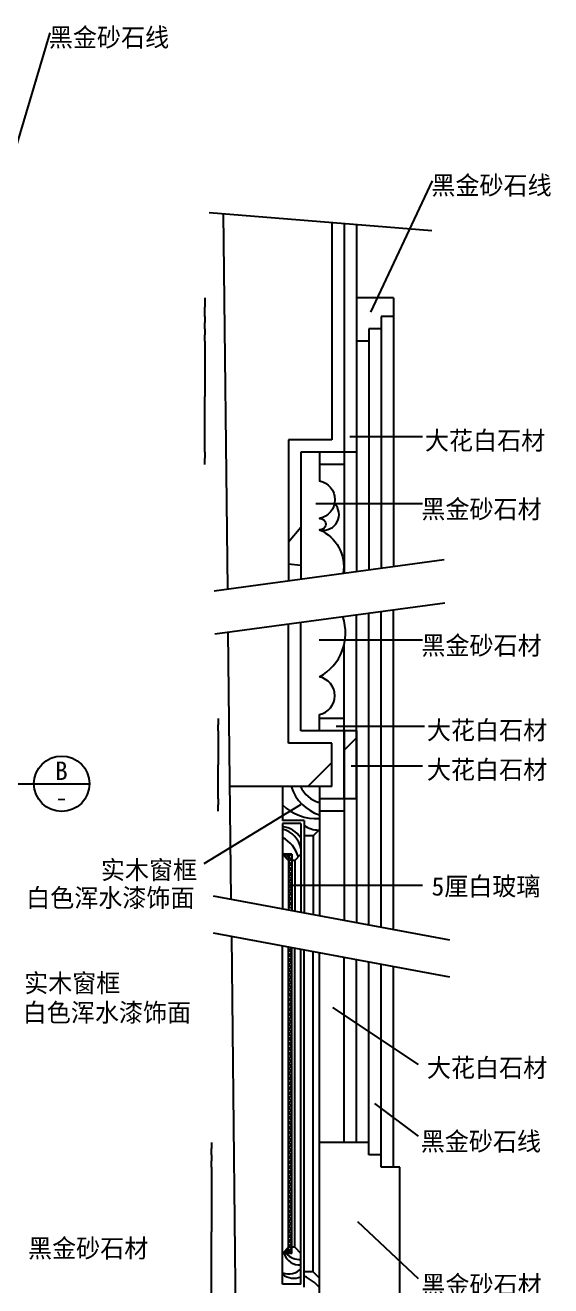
# Model space of a CAD drawing. Header units: metres. Extents: x 257 to 5327, y 365 to 7077.
# Drawn here: x 3612 to 5316, y 2908 to 6998 of the extents above; entities that cross this region are included whole.
import ezdxf

# ---------------------------------------------------------------- set-up
doc = ezdxf.new("R2010")
doc.units = ezdxf.units.M
for name, color, linetype in [('2', 2, 'Continuous'), ('3', 3, 'Continuous'), ('4', 4, 'Continuous'), ('7', 7, 'Continuous'), ('BH', 3, 'Continuous'), ('DIM', 3, 'Continuous'), ('TEXT', 3, 'Continuous')]:
    doc.layers.add(name, color=color, linetype=linetype)
doc.dimstyles.get("Standard").update_dxf_attribs({"dimtxt": 2.5, "dimasz": 2.5, "dimexe": 1.25, "dimexo": 0.625, "dimtad": 1, "dimcen": 2.5, "dimazin": 3, "dimtfac": 1, "dimtmove": 0, "dimatfit": 3})

# ---------------------------------------------------------------- blocks, each defined once
blk = doc.blocks.new('BH2')
at = {"layer": 'BH'}
blk.add_lwpolyline([(0, 32), (5, 28), (0, 24), (5, 20), (0, 16), (5, 12), (0, 8), (5, 4), (0, 0)], dxfattribs=at)
blk = doc.blocks.new('*D1')
for p, q in [((4215.36, 3372.83), (4215.36, 3352.83)), ((4215.11, 3352.83), (4214.86, 3352.83)), ((4215.36, 3332.83), (4215.36, 3352.83)), ((4215.36, 3352.83), (4215.36, 3352.83)), ((4215.61, 3352.83), (4215.86, 3352.83))]:
    blk.add_line(p, q)
at = {"layer": 'Defpoints'}
for p in [(4215.36, 3372.83), (4215.36, 3352.83), (4215.36, 3332.83)]:
    blk.add_point(p, dxfattribs=at)
at = {"layer": 'DIM', "insert": (4215.36, 3353.955), "char_height": 1, "attachment_point": 5}
blk.add_mtext('20', dxfattribs=at)
blk = doc.blocks.new('*D48')
for p, q in [((4215.36, 3292.83), (4215.36, 3082.83)), ((4215.11, 3082.83), (4214.86, 3082.83)), ((4215.36, 2872.83), (4215.36, 3082.83)), ((4215.36, 3082.83), (4215.36, 3082.83)), ((4215.61, 3082.83), (4215.86, 3082.83))]:
    blk.add_line(p, q)
at = {"layer": 'Defpoints'}
for p in [(4215.36, 3292.83), (4215.36, 3082.83), (4215.36, 2872.83)]:
    blk.add_point(p, dxfattribs=at)
at = {"layer": 'DIM', "insert": (4215.36, 3083.955), "char_height": 1, "attachment_point": 5}
blk.add_mtext('210', dxfattribs=at)
blk = doc.blocks.new('*D51')
for p, q in [((4215.36, 3332.83), (4215.36, 3312.83)), ((4215.11, 3312.83), (4214.86, 3312.83)), ((4215.36, 3292.83), (4215.36, 3312.83)), ((4215.36, 3312.83), (4215.36, 3312.83)), ((4215.61, 3312.83), (4215.86, 3312.83))]:
    blk.add_line(p, q)
at = {"layer": 'Defpoints'}
for p in [(4215.36, 3332.83), (4215.36, 3312.83), (4215.36, 3292.83)]:
    blk.add_point(p, dxfattribs=at)
at = {"layer": 'DIM', "insert": (4215.36, 3313.955), "char_height": 1, "attachment_point": 5}
blk.add_mtext('20', dxfattribs=at)
blk = doc.blocks.new('*D58')
for p, q in [((4236.86, 4708.03), (4236.86, 4598.21)), ((4236.61, 4598.21), (4236.36, 4598.21)), ((4236.86, 4488.4), (4236.86, 4598.21)), ((4236.86, 4598.21), (4236.86, 4598.21)), ((4237.11, 4598.21), (4237.36, 4598.21))]:
    blk.add_line(p, q)
at = {"layer": 'Defpoints'}
for p in [(4236.86, 4708.03), (4236.86, 4598.21), (4236.86, 4488.4)]:
    blk.add_point(p, dxfattribs=at)
at = {"layer": 'DIM', "insert": (4236.86, 4599.335), "char_height": 1, "attachment_point": 5}
blk.add_mtext('110', dxfattribs=at)
blk = doc.blocks.new('*D59')
for p, q in [((4236.61, 4468.21), (4236.36, 4468.21)), ((4236.86, 4488.4), (4236.86, 4468.21)), ((4236.86, 4448.03), (4236.86, 4468.21)), ((4236.86, 4468.21), (4236.86, 4468.21)), ((4237.11, 4468.21), (4237.36, 4468.21))]:
    blk.add_line(p, q)
at = {"layer": 'Defpoints'}
for p in [(4236.86, 4488.4), (4236.86, 4468.21), (4236.86, 4448.03)]:
    blk.add_point(p, dxfattribs=at)
at = {"layer": 'DIM', "insert": (4236.86, 4469.335), "char_height": 1, "attachment_point": 5}
blk.add_mtext('20', dxfattribs=at)
blk = doc.blocks.new('*D60')
for p, q in [((4236.86, 4748.03), (4236.86, 4728.03)), ((4236.61, 4728.03), (4236.36, 4728.03)), ((4236.86, 4708.03), (4236.86, 4728.03)), ((4236.86, 4728.03), (4236.86, 4728.03)), ((4237.11, 4728.03), (4237.36, 4728.03))]:
    blk.add_line(p, q)
at = {"layer": 'Defpoints'}
for p in [(4236.86, 4748.03), (4236.86, 4728.03), (4236.86, 4708.03)]:
    blk.add_point(p, dxfattribs=at)
at = {"layer": 'DIM', "insert": (4236.86, 4729.155), "char_height": 1, "attachment_point": 5}
blk.add_mtext('20', dxfattribs=at)
blk = doc.blocks.new('*D61')
for p, q in [((4194.38, 5973.19), (4194.38, 5793.19)), ((4194.13, 5793.19), (4193.88, 5793.19)), ((4194.38, 5613.19), (4194.38, 5793.19)), ((4194.38, 5793.19), (4194.38, 5793.19)), ((4194.63, 5793.19), (4194.88, 5793.19))]:
    blk.add_line(p, q)
at = {"layer": 'Defpoints'}
for p in [(4194.38, 5973.19), (4194.38, 5793.19), (4194.38, 5613.19)]:
    blk.add_point(p, dxfattribs=at)
at = {"layer": 'DIM', "insert": (4194.38, 5794.315), "char_height": 1, "attachment_point": 5}
blk.add_mtext('180', dxfattribs=at)
blk = doc.blocks.new('*D62')
for p, q in [((4194.38, 5613.19), (4194.38, 5593.19)), ((4194.13, 5593.19), (4193.88, 5593.19)), ((4194.38, 5573.19), (4194.38, 5593.19)), ((4194.38, 5593.19), (4194.38, 5593.19)), ((4194.63, 5593.19), (4194.88, 5593.19))]:
    blk.add_line(p, q)
at = {"layer": 'Defpoints'}
for p in [(4194.38, 5613.19), (4194.38, 5593.19), (4194.38, 5573.19)]:
    blk.add_point(p, dxfattribs=at)
at = {"layer": 'DIM', "insert": (4194.38, 5594.315), "char_height": 1, "attachment_point": 5}
blk.add_mtext('20', dxfattribs=at)
blk = doc.blocks.new('*D63')
for p, q in [((4194.38, 6113.19), (4194.38, 6083.19)), ((4194.13, 6083.19), (4193.88, 6083.19)), ((4194.38, 6053.19), (4194.38, 6083.19)), ((4194.38, 6083.19), (4194.38, 6083.19)), ((4194.63, 6083.19), (4194.88, 6083.19))]:
    blk.add_line(p, q)
at = {"layer": 'Defpoints'}
for p in [(4194.38, 6113.19), (4194.38, 6083.19), (4194.38, 6053.19)]:
    blk.add_point(p, dxfattribs=at)
at = {"layer": 'DIM', "insert": (4194.38, 6084.315), "char_height": 1, "attachment_point": 5}
blk.add_mtext('30', dxfattribs=at)
blk = doc.blocks.new('*D64')
for p, q in [((4194.13, 6033.19), (4193.88, 6033.19)), ((4194.38, 6053.19), (4194.38, 6033.19)), ((4194.38, 6013.19), (4194.38, 6033.19)), ((4194.38, 6033.19), (4194.38, 6033.19)), ((4194.63, 6033.19), (4194.88, 6033.19))]:
    blk.add_line(p, q)
at = {"layer": 'Defpoints'}
for p in [(4194.38, 6053.19), (4194.38, 6033.19), (4194.38, 6013.19)]:
    blk.add_point(p, dxfattribs=at)
at = {"layer": 'DIM', "insert": (4194.38, 6034.315), "char_height": 1, "attachment_point": 5}
blk.add_mtext('20', dxfattribs=at)
blk = doc.blocks.new('*D65')
for p, q in [((4194.38, 6013.19), (4194.38, 5993.19)), ((4194.13, 5993.19), (4193.88, 5993.19)), ((4194.38, 5973.19), (4194.38, 5993.19)), ((4194.38, 5993.19), (4194.38, 5993.19)), ((4194.63, 5993.19), (4194.88, 5993.19))]:
    blk.add_line(p, q)
at = {"layer": 'Defpoints'}
for p in [(4194.38, 6013.19), (4194.38, 5993.19), (4194.38, 5973.19)]:
    blk.add_point(p, dxfattribs=at)
at = {"layer": 'DIM', "insert": (4194.38, 5994.315), "char_height": 1, "attachment_point": 5}
blk.add_mtext('20', dxfattribs=at)

msp = doc.modelspace()

# ---------------------------------------------------------------- hatches: boundary and pattern name
at = {"layer": 'BH'}
h = msp.add_hatch(dxfattribs=at)
h.set_pattern_fill('ANSI31', scale=1000)
h.paths.add_polyline_path([(4267.42, 5169.1), (4465.85, 5196.04), (4465.85, 5653.19), (4605.85, 5653.19), (4605.85, 6358.16), (4253.68, 6386.7)])
h = msp.add_hatch(dxfattribs=at)
h.set_pattern_fill('AR-CONC', scale=10)
h.paths.add_polyline_path([(4605.85, 5653.19), (4465.85, 5653.19), (4465.85, 5196.04), (4505.85, 5201.47), (4505.85, 5613.19), (4645.85, 5613.19), (4645.85, 6354.92), (4605.85, 6358.16)])
h = msp.add_hatch(dxfattribs=at)
h.set_pattern_fill('ANSI33', scale=200)
h.paths.add_polyline_path([(4685.85, 6351.68), (4645.85, 6354.92), (4645.85, 5613.19), (4685.85, 5613.19)])
h.paths.add_polyline_path([(4725.85, 6013.19), (4765.85, 6013.19), (4765.85, 6053.19), (4805.85, 6053.19), (4805.85, 6113.19), (4685.85, 6113.19), (4685.85, 5973.19), (4725.85, 5973.19)])
h.paths.add_polyline_path([(4645.85, 5573.19), (4645.85, 5613.19), (4565.85, 5613.19), (4565.85, 5573.19)])
h.paths.add_polyline_path([(4565.85, 5519.45), (4565.85, 5613.19), (4505.85, 5613.19), (4505.85, 5201.47), (4642.32, 5220, 0.35), (4565.85, 5360.78, 1.1), (4565.85, 5397.72, 0.82)])
h = msp.add_hatch(dxfattribs=at)
h.set_pattern_fill('ANSI33', scale=200)
h.paths.add_polyline_path([(4505.85, 4708.03), (4565.85, 4708.03), (4565.85, 4761.76, 0.82), (4565.85, 4883.49, 0.36), (4641.22, 5079.19), (4505.85, 5060.81)])
h = msp.add_hatch(dxfattribs=at)
h.set_pattern_fill('ANSI31', scale=1000)
h.paths.add_polyline_path([(4465.85, 5055.38), (4269, 5028.66), (4274.65, 4528.03), (4605.85, 4528.03), (4605.85, 4668.03), (4465.85, 4668.03)])
h = msp.add_hatch(dxfattribs=at)
h.set_pattern_fill('AR-CONC', scale=10)
h.paths.add_polyline_path([(4605.85, 4668.03), (4605.85, 4528.03), (4565.85, 4528.03), (4565.85, 4488.03), (4645.85, 4488.03), (4645.85, 4708.03), (4565.85, 4708.03), (4505.85, 4708.03), (4505.85, 5060.81), (4465.85, 5055.38), (4465.85, 4668.03)])
h = msp.add_hatch(dxfattribs=at)
h.set_pattern_fill('ANSI33', scale=200)
h.paths.add_polyline_path([(4645.85, 4748.03), (4565.85, 4748.03), (4565.85, 4708.03), (4645.85, 4708.03)])
h.paths.add_polyline_path([(4685.85, 4708.03), (4645.85, 4708.03), (4645.85, 4488.03), (4685.85, 4488.03)])
h.paths.add_polyline_path([(4645.85, 4488.03), (4565.85, 4488.03), (4565.85, 4448.03), (4645.85, 4448.03)])

# ---------------------------------------------------------------- linework, layer by layer
at = {"layer": '2'}
for p, q in [((4605.85, 6358.16), (4605.85, 5653.19)), ((4605.85, 5653.19), (4465.85, 5653.19)), ((4465.85, 5653.19), (4465.85, 5196.04)), ((4465.85, 4668.03), (4465.85, 5055.38)), ((4605.85, 4668.03), (4465.85, 4668.03)), ((4605.85, 4528.03), (4605.85, 4668.03)), ((4605.85, 4528.03), (4274.65, 4528.03)), ((4565.85, 4528.03), (4445.85, 4528.03))]:
    msp.add_line(p, q, dxfattribs=at)
at = {"layer": '3'}
for p, q in [((4545.85, 4368.03), (4545.85, 4112.4)), ((4485.85, 4288.03), (4485.85, 4123.56)), ((4485.85, 3032.83), (4485.85, 4003.36)), ((4545.85, 2952.83), (4545.85, 3992.21))]:
    msp.add_line(p, q, dxfattribs=at)
at = {"layer": '4'}
for p, q in [((4645.85, 6354.92), (4645.85, 5613.19)), ((4685.85, 6351.68), (4685.85, 5613.19)), ((4805.85, 6113.19), (4685.85, 6113.19)), ((4805.85, 6113.19), (4805.85, 6053.19)), ((4765.85, 6013.19), (4725.85, 6013.19)), ((4725.85, 6013.19), (4725.85, 5973.19)), ((4765.85, 6053.19), (4765.85, 6013.19)), ((4805.85, 6053.19), (4765.85, 6053.19)), ((4805.85, 6053.19), (4805.85, 5242.2)), ((4725.85, 5973.19), (4685.85, 5973.19)), ((4645.85, 5613.19), (4505.85, 5613.19)), ((4505.85, 5613.19), (4505.85, 5201.47)), ((4645.85, 5613.19), (4645.85, 5573.19)), ((4685.85, 5613.19), (4645.85, 5613.19)), ((4685.85, 5613.19), (4685.85, 5225.91)), ((4645.85, 5573.19), (4565.85, 5573.19)), ((4685.85, 4708.03), (4685.85, 5085.25)), ((4805.85, 4064.06), (4805.85, 5101.54)), ((4505.85, 4708.03), (4505.85, 5060.81)), ((4565.85, 4708.03), (4565.85, 4761.76)), ((4645.85, 4748.03), (4565.85, 4748.03)), ((4645.85, 4708.03), (4645.85, 4748.03)), ((4645.85, 4708.03), (4505.85, 4708.03)), ((4645.85, 4708.03), (4565.85, 4708.03)), ((4645.85, 4488.03), (4645.85, 4708.03)), ((4645.85, 4708.03), (4645.85, 4488.03)), ((4685.85, 4708.03), (4645.85, 4708.03)), ((4685.85, 4488.03), (4685.85, 4708.03)), ((4685.85, 4708.03), (4685.85, 4488.03)), ((4445.85, 4528.03), (4445.85, 4418.03)), ((4565.85, 4528.03), (4565.85, 4388.03)), ((4645.85, 4488.03), (4565.85, 4488.03)), ((4685.85, 4488.03), (4645.85, 4488.03)), ((4645.85, 4488.03), (4645.85, 4448.03)), ((4685.85, 4488.03), (4685.85, 4086.37)), ((4515.85, 4418.03), (4445.85, 4418.03)), ((4515.85, 4418.03), (4515.85, 4368.03)), ((4645.85, 4448.03), (4565.85, 4448.03)), ((4505.85, 4408.03), (4445.85, 4408.03)), ((4445.85, 4408.03), (4445.85, 4308.03)), ((4505.85, 4408.03), (4505.85, 4308.03)), ((4545.85, 4368.03), (4565.85, 4388.03)), ((4565.85, 4388.03), (4565.85, 4108.68)), ((4545.85, 4368.03), (4515.85, 4368.03)), ((4445.85, 4308.03), (4445.85, 4131)), ((4465.85, 4288.03), (4445.85, 4308.03)), ((4475.85, 4308.03), (4445.85, 4308.03)), ((4485.85, 4288.03), (4505.85, 4308.03)), ((4505.85, 4308.03), (4505.85, 4119.84)), ((4485.85, 4288.03), (4475.85, 4288.03)), ((4445.85, 3012.83), (4445.85, 4010.8)), ((4505.85, 3012.83), (4505.85, 3999.64)), ((4565.85, 2932.83), (4565.85, 3988.49)), ((4685.85, 3372.83), (4685.85, 3966.18)), ((4805.85, 3292.83), (4805.85, 3943.86)), ((4725.85, 3372.83), (4565.85, 3372.83)), ((4725.85, 3332.83), (4725.85, 3372.83)), ((4765.85, 3332.83), (4725.85, 3332.83)), ((4765.85, 3292.83), (4765.85, 3332.83)), ((4825.85, 3292.83), (4765.85, 3292.83)), ((4825.85, 2492.83), (4825.85, 3292.83)), ((4465.85, 3032.83), (4445.85, 3012.83)), ((4485.85, 3032.83), (4475.85, 3032.83)), ((4485.85, 3032.83), (4505.85, 3012.83)), ((4445.85, 2912.83), (4445.85, 3012.83)), ((4475.85, 3012.83), (4445.85, 3012.83)), ((4505.85, 2912.83), (4505.85, 3012.83)), ((4545.85, 2952.83), (4515.85, 2952.83)), ((4515.85, 2902.83), (4515.85, 2952.83)), ((4545.85, 2952.83), (4565.85, 2932.83)), ((4505.85, 2912.83), (4445.85, 2912.83)), ((4565.85, 2792.83), (4565.85, 2932.83))]:
    msp.add_line(p, q, dxfattribs=at)
msp.add_lwpolyline([(4565.85, 5613.19), (4565.85, 5519.45, -0.82), (4565.85, 5397.72, -1.1), (4565.85, 5360.78, -0.35), (4642.32, 5220, -0.35)], format="xyb", dxfattribs=at)
for centre, radius, start, end in [((4487.21, 5026.14), 162.88, 298.87, 19.01), ((4553.41, 4822.63), 62.12, 281.55, 78.45)]:
    msp.add_arc(centre, radius, start, end, dxfattribs=at)
at = {"layer": '7'}
for p, q in [((4765.85, 6013.19), (4765.85, 5236.77)), ((4725.85, 5973.19), (4725.85, 5231.34)), ((4645.85, 5573.19), (4645.85, 5220.48)), ((4725.85, 4078.94), (4725.85, 5090.68)), ((4765.85, 4071.5), (4765.85, 5096.11)), ((4645.85, 4748.03), (4645.85, 4989.17)), ((4645.85, 4448.03), (4645.85, 4093.81)), ((4515.85, 4368.03), (4515.85, 4117.98)), ((4465.85, 4308.03), (4465.85, 4127.28)), ((4475.85, 4308.03), (4475.85, 4125.42)), ((4465.85, 3012.83), (4465.85, 4007.08)), ((4475.85, 3012.83), (4475.85, 4005.22)), ((4515.85, 2952.83), (4515.85, 3997.79)), ((4645.85, 3372.83), (4645.85, 3973.61)), ((4725.85, 3372.83), (4725.85, 3958.74)), ((4765.85, 3332.83), (4765.85, 3951.3))]:
    msp.add_line(p, q, dxfattribs=at)
msp.add_arc((4579.32, 5409.88), 50.1, 258.55, 45.86, dxfattribs=at)
at = {"layer": 'BH'}
for points in [[(4474.7, 4132.95), (4465.85, 4140.03), (4475.85, 4148.03), (4465.85, 4156.03), (4475.85, 4164.03), (4465.85, 4172.03), (4475.85, 4180.03)], [(4475.21, 4005.34), (4475.85, 4004.83), (4465.85, 3996.83), (4475.85, 3988.83), (4465.85, 3980.83), (4475.85, 3972.83), (4465.85, 3964.83), (4475.85, 3956.83)], [(4465.85, 3868.83), (4475.85, 3876.83), (4465.85, 3884.83), (4475.85, 3892.83)], [(4465.85, 3868.83), (4475.85, 3860.83), (4465.85, 3852.83), (4475.85, 3844.83)]]:
    msp.add_lwpolyline(points, dxfattribs=at)
for centre, radius, start, end in [((4607.03, 4568.89), 139.18, 197.07, 252.97), ((4591.2, 4567.83), 95.64, 204.59, 254.25), ((4554.44, 4579.09), 154.96, 225.48, 274.18), ((4424.96, 4310.24), 82.25, 9.92, 75.41), ((4435.35, 4313.8), 84.57, 33.97, 82.82), ((4564.82, 4473.57), 87.08, 235.94, 269.21), ((4398.42, 4270.59), 103.17, 16.45, 62.43), ((4463.83, 4295.82), 12.19, 96.66, 152.07), ((4468.52, 4294.33), 10.73, 104.37, 169.07), ((4501.62, 3028.15), 52.86, 196.8, 274.76), ((4447.37, 3018.02), 9.04, 324.88, 27.49), ((4501.08, 3051.72), 58.22, 221.84, 274.23), ((4448.74, 3018.67), 12.11, 331.84, 34.49), ((4482.86, 2991.24), 58.86, 231.49, 292.93), ((4466.27, 2997.14), 51.17, 247.17, 320.22), ((4465.41, 2818.04), 130.79, 39.87, 67.14)]:
    msp.add_arc(centre, radius, start, end, dxfattribs=at)
at = {"layer": 'DIM'}
for p, q in [((4208.58, 6390.35), (4929.89, 6331.91)), ((4253.68, 6386.7), (4267.42, 5169.1)), ((4224.55, 5163.28), (4969.67, 5264.44)), ((4226.62, 5022.91), (4971.73, 5124.06)), ((4269, 5028.66), (4278.78, 4162.06)), ((2149.98, 4536.86), (3640.18, 4536.86)), ((4220.99, 4172.8), (4987.16, 4030.35)), ((4220.99, 4052.61), (4987.16, 3910.15)), ((4280.14, 4041.61), (4302.43, 2065.7))]:
    msp.add_line(p, q, dxfattribs=at)
msp.add_lwpolyline([(3640.18, 4536.86), (3820.18, 4536.86)], dxfattribs=at)
msp.add_circle((3730.18, 4536.86), 90, dxfattribs=at)

# ---------------------------------------------------------------- block references
at = {"layer": '3', "xscale": 2, "yscale": 2, "zscale": 2, "rotation": 180}
for p in [(4475.85, 4308.03), (4475.85, 3396.83), (4475.85, 3268.83), (4475.85, 3140.83)]:
    msp.add_blockref('BH2', p, dxfattribs=at)
at = {"layer": '3', "xscale": -2, "yscale": 2, "zscale": 2}
for p in [(4475.85, 3524.83), (4475.85, 3268.83), (4475.85, 3140.83), (4475.85, 3012.83)]:
    msp.add_blockref('BH2', p, dxfattribs=at)
at = {"layer": 'DIM', "xscale": -2, "yscale": 2, "zscale": 2}
for p in [(4475.85, 4180.03), (4475.85, 3780.83), (4475.85, 3652.83), (4475.85, 3396.83)]:
    msp.add_blockref('BH2', p, dxfattribs=at)
at = {"layer": 'DIM', "xscale": 2, "yscale": 2, "zscale": 2, "rotation": 180}
for p in [(4475.85, 3956.83), (4475.85, 3780.83), (4475.85, 3652.83), (4475.85, 3524.83)]:
    msp.add_blockref('BH2', p, dxfattribs=at)

# ---------------------------------------------------------------- texts
at = {"layer": 'DIM'}
for s, p in [('B', (3708.79, 4548.92)), ('-', (3709.04, 4462.85))]:
    msp.add_text(s, height=60, dxfattribs=at).set_placement(p)
at = {"layer": 'TEXT'}
for s, p in [('黑金砂石线', (3688.37, 6928.64)), ('黑金砂石线', (4928.6, 6448.63)), ('大花白石材', (4907.78, 5620.59)), ('黑金砂石材', (4896.26, 5397.98)), ('黑金砂石材', (4896.26, 4955.55)), ('大花白石材', (4914.07, 4680.87)), ('大花白石材', (4914.07, 4552.7)), ('实木窗框', (3857.05, 4227.06)), ('5厘白玻璃 ', (4929.39, 4174.03)), ('白色浑水漆饰面', (3614.69, 4136.64)), ('实木窗框', (3608.29, 3859.96)), ('白色浑水漆饰面', (3603.68, 3764.45)), ('大花白石材', (4914.07, 3585.24)), ('黑金砂石线', (4894.16, 3346.38)), ('黑金砂石材', (3620.97, 2999.62)), ('黑金砂石材', (4896.26, 2880.74))]:
    msp.add_text(s, height=60, dxfattribs=at).set_placement(p)

# ---------------------------------------------------------------- dimensions: what is measured, and where the dimension line sits
at = {"layer": 'DIM'}
for base, p1, p2, text, picture, middle in [((4194.38, 6083.19), (4194.38, 6113.19), (4194.38, 6053.19), '30', '*D63', (4194.38, 6084.315)), ((4194.38, 6033.19), (4194.38, 6053.19), (4194.38, 6013.19), '20', '*D64', (4194.38, 6034.315)), ((4194.38, 5993.19), (4194.38, 6013.19), (4194.38, 5973.19), '20', '*D65', (4194.38, 5994.315)), ((4194.38, 5793.19), (4194.38, 5973.19), (4194.38, 5613.19), '180', '*D61', (4194.38, 5794.315)), ((4194.38, 5593.19), (4194.38, 5613.19), (4194.38, 5573.19), '20', '*D62', (4194.38, 5594.315)), ((4236.86, 4728.03), (4236.86, 4748.03), (4236.86, 4708.03), '20', '*D60', (4236.86, 4729.155)), ((4236.86, 4598.21), (4236.86, 4708.03), (4236.86, 4488.4), '110', '*D58', (4236.86, 4599.335)), ((4236.86, 4468.21), (4236.86, 4488.4), (4236.86, 4448.03), '20', '*D59', (4236.86, 4469.335)), ((4215.36, 3352.83), (4215.36, 3372.83), (4215.36, 3332.83), '20', '*D1', (4215.36, 3353.955)), ((4215.36, 3312.83), (4215.36, 3332.83), (4215.36, 3292.83), '20', '*D51', (4215.36, 3313.955)), ((4215.36, 3082.83), (4215.36, 3292.83), (4215.36, 2872.83), '210', '*D48', (4215.36, 3083.955))]:
    dim = msp.add_linear_dim(base=base, p1=p1, p2=p2, text=text, dimstyle='Standard', dxfattribs=at)
    dim.commit()
    dim.dimension.update_dxf_attribs({"geometry": picture, "text_midpoint": middle})

# ---------------------------------------------------------------- leaders
for points in [[(3530.32, 6427.02), (3692.26, 6973.05)], [(4731.96, 6067.08), (4932.49, 6493.05)], [(4664.01, 5663.25), (4900.15, 5663.25)], [(4553.52, 5446.7), (4900.15, 5446.7)], [(4564.68, 5004.27), (4900.15, 5004.27)], [(4619.82, 4723.53), (4906.45, 4723.53)], [(4668.43, 4595.37), (4900.15, 4595.37)], [(4504.09, 4468.09), (4191.33, 4277.22)], [(4470.85, 4208.03), (4900.15, 4208.03)], [(4608.32, 3810.57), (4886.13, 3625.73)], [(4744.2, 3499.66), (4886.13, 3393.65)], [(4689.58, 3116.23), (4886.17, 2931.4)]]:
    msp.add_leader(points, dimstyle='Standard', dxfattribs=at)

doc.saveas('drawing.dxf')
